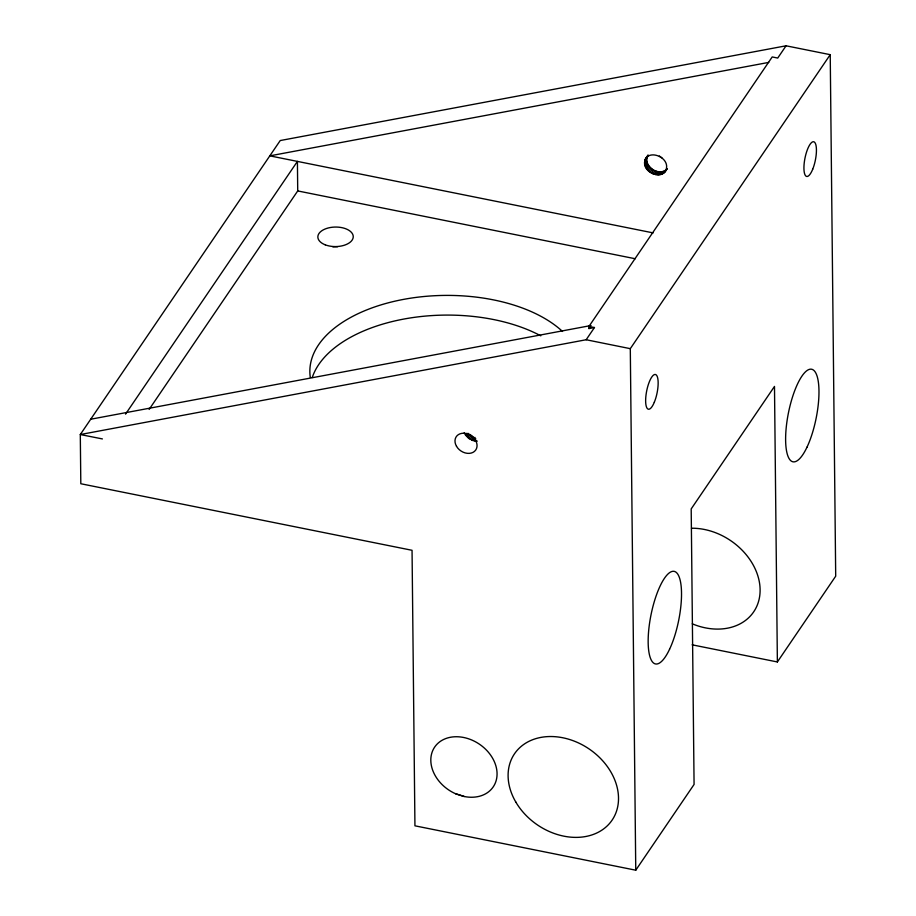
<?xml version="1.0" encoding="UTF-8"?>
<svg xmlns="http://www.w3.org/2000/svg" width="916" height="916" viewBox="0 0 916 916"><rect width="100%" height="100%" fill="white"/><g stroke="black" fill="none" stroke-linecap="round" stroke-linejoin="round"><path stroke-width="1.37" d="M644.555 162.613C645.791 148.861 667.283 155.457 666.63 167.044C665.394 180.796 643.891 174.2 644.555 162.613L646.627 159.544L648.059 154.93L645.345 159.018M125.538 414.147L297.414 161.399L297.723 190.929L149.136 409.418M644.898 160.14L646.982 157.071M644.635 161.342L646.707 158.285M644.658 163.918L646.742 160.85L646.627 159.544M644.956 165.235L647.04 162.166L646.742 160.85M645.425 166.54L647.509 163.483L647.04 162.166M646.078 167.823L648.162 164.766L647.509 163.483M477.305 441.146L473.011 440.539L468.923 438.478L465.649 435.295L467.046 433.257M646.891 169.059L648.975 166.002L648.162 164.766M466.61 436.463L468.694 433.394M647.852 170.216L649.936 167.159L648.975 166.002M467.71 437.527L469.793 434.459L472.301 436.245L470.217 439.314M648.952 171.281L651.036 168.223L649.936 167.159M468.923 438.478L470.996 435.421M650.154 172.242L652.238 169.174L651.036 168.223M651.459 173.067L653.543 170.01C657.734 172.494 664.077 172.826 667.283 168.613L665.199 171.67M471.591 440.001L473.675 436.943M652.833 173.765L654.917 170.697M473.011 440.539L475.095 437.47M654.253 174.292L656.337 171.235M474.454 440.905L475.839 438.867M655.696 174.67L657.78 171.613M657.138 174.876L659.211 171.807M658.547 174.91L660.631 171.842M659.909 174.773L661.993 171.704M661.203 174.464L663.287 171.395M662.394 173.983L664.478 170.926M663.47 173.353L665.554 170.296M664.409 172.574L666.493 169.517M777.375 661.959L774.489 386.426L691.191 508.918L694.076 784.451L635.761 870.2L414.937 825.82L412.051 550.298L80.814 483.74L80.299 434.539L586.16 339.744L594.461 327.539L588.965 328.569L588.942 326.44L772.211 56.941L777.73 58.052L786.065 45.8L830.228 54.674L835.701 576.187L777.375 661.959L692.13 644.818M588.965 328.569L590.351 326.531M635.761 870.2L630.3 348.664L830.228 54.674M786.065 45.8L280.227 140.549L80.299 434.539L102.409 438.924M768.742 62.403L269.819 155.857L653.142 232.893M90.707 419.23L591.049 325.512M297.723 190.929L635.246 258.747M588.942 326.44L594.461 327.539M586.16 339.744L630.3 348.664M464.24 796.508L455.664 793.783A35.403 27.56 34.2 0 1 438.363 742.922A35.403 27.56 34.2 0 1 493.827 760.543A35.403 27.56 34.2 0 1 464.24 796.508L455.664 793.783M652.238 169.174L653.543 170.01M465.649 435.295L464.183 432.787M691.511 528.234A59.002 45.937 34.2 0 1 760.108 589.87A59.002 45.937 34.2 0 1 692.278 623.819M661.879 157.77A11.805 9.194 34.2 0 1 659.36 155.983M332.886 246.873A17.702 9.767 -0.6 0 1 337.5 246.759M310.295 377.358A135.717 74.906 -0.6 0 1 404.609 299.189A135.717 74.906 -0.6 0 1 562.516 331.466M312.264 377.495A135.717 74.906 -0.6 0 1 404.735 318.894A135.717 74.906 -0.6 0 1 540.795 335.829M515.754 801.958A59.002 45.937 34.2 0 0 611.373 821.16A59.002 45.937 34.2 0 0 562.79 737.758A59.002 45.937 34.2 0 0 515.754 801.958M669.55 649.295A47.208 14.106 -78.6 0 0 676.329 572.466A47.208 14.106 -78.6 0 0 648.631 631.09A47.208 14.106 -78.6 0 0 669.55 649.295M806.996 447.18A47.208 14.106 -78.6 0 0 813.786 370.339A47.208 14.106 -78.6 0 0 786.088 428.974A47.208 14.106 -78.6 0 0 806.996 447.18M654.322 402.227A17.702 5.29 -78.6 0 0 655.673 374.575A17.702 5.29 -78.6 0 0 645.688 398.735A17.702 5.29 -78.6 0 0 654.322 402.227M812.71 169.22A17.702 5.29 -78.6 0 0 813.855 141.797A17.702 5.29 -78.6 0 0 803.962 166.288A17.702 5.29 -78.6 0 0 812.71 169.22M325.226 244.824A17.702 9.767 -0.6 0 0 353.164 237.656A17.702 9.767 -0.6 0 0 328.249 227.97A17.702 9.767 -0.6 0 0 325.226 244.824M456.512 446.31A11.805 9.194 34.2 0 0 475.633 450.157A11.805 9.194 34.2 0 0 465.912 433.463A11.805 9.194 34.2 0 0 456.512 446.31"/></g></svg>
